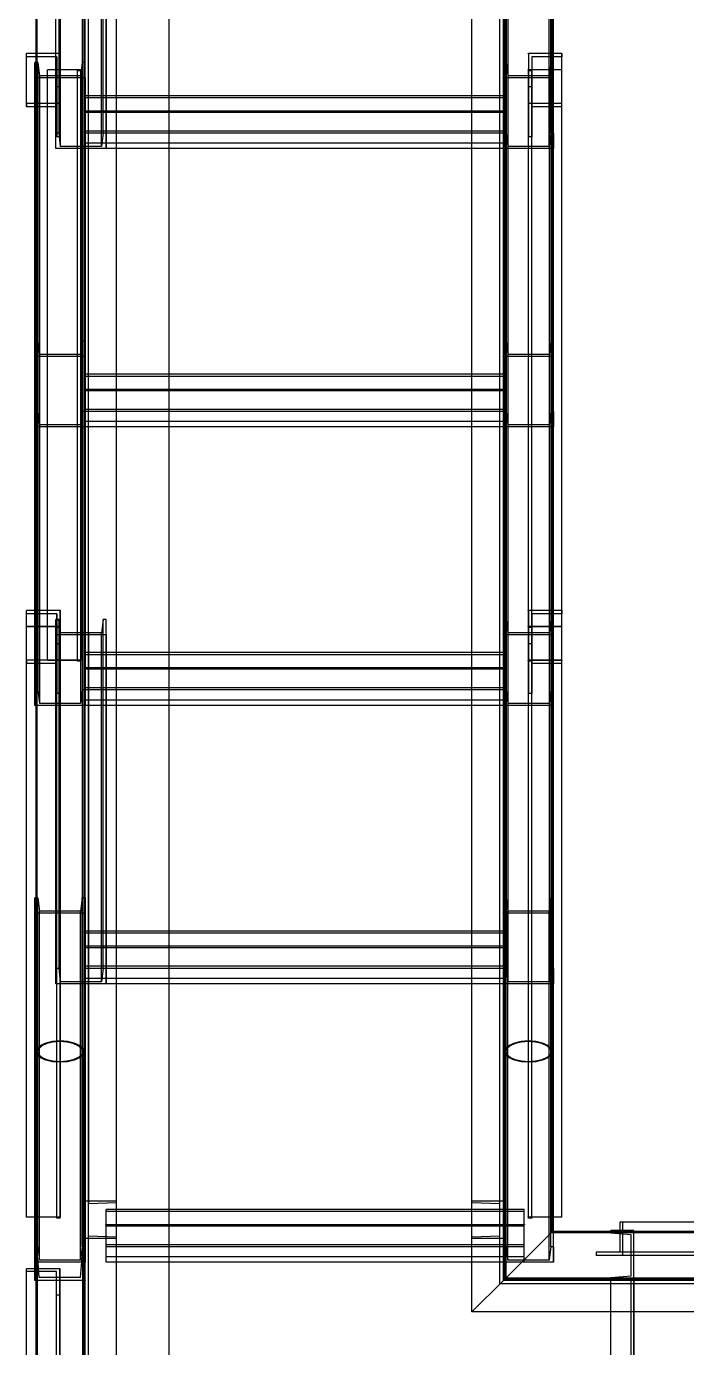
# Model space of a CAD drawing. Header units: millimetres. Extents: x 150209.93 to 150215.05, y 136675.65 to 136679.93.
# Drawn here: x 150211.2742 to 150211.3058, y 136679.5314 to 136679.5946 of the extents above; entities that cross this region are included whole.
import ezdxf

# ---------------------------------------------------------------- set-up
doc = ezdxf.new("R2010")
doc.units = ezdxf.units.MM
doc.header["$LTSCALE"] = 0.25
for name, pattern in [('XKITLINE00', [0]), ('XKITLINE02', [4, 2, -2]), ('XKITLINE03', [6, 3, -1, 1, -1])]:
    doc.linetypes.add(name, pattern=pattern)

# ---------------------------------------------------------------- blocks, each defined once
blk = doc.blocks.new('çatıı')
at = {"color": 8, "linetype": 'XKITLINE00'}
blk.add_line((11763.8, 19949.63), (11763.8, 19282.77), dxfattribs=at)
at = {"color": 7, "linetype": 'XKITLINE00'}
for p, q in [((11732.08, 19812.05), (11732.08, 19880.27)), ((11743.51, 19880.27), (11743.51, 19573.26)), ((11748.82, 19813.2), (11748.82, 19872.85)), ((11751.3, 19537.4), (11751.3, 19873.17)), ((11729.82, 19811.25), (11729.82, 19812.05)), ((11732.86, 19812.05), (11729.82, 19812.05)), ((11743.8, 19809.89), (11743.8, 19813.2)), ((11732.58, 19811.25), (11729.82, 19811.25)), ((11729.82, 19799.32), (11729.82, 19811.25)), ((11732.08, 19809.89), (11731.82, 19809.89)), ((11731.82, 19806.23), (11731.82, 19809.89)), ((11732.08, 19678.8), (11732.08, 19810.99)), ((11742.82, 19808.17), (11742.73, 19808.17)), ((11742.82, 19807.94), (11742.82, 19808.17)), ((11743.82, 19809.89), (11743.51, 19809.89)), ((11743.82, 19806.23), (11743.82, 19809.89)), ((11732.08, 19806.23), (11731.82, 19806.23)), ((11731.82, 19743.27), (11731.82, 19806.23)), ((11743.82, 19806.23), (11743.51, 19806.23)), ((11743.82, 19746.57), (11743.82, 19806.23)), ((11763.8, 19801.95), (11751.3, 19801.95)), ((11731.82, 19799.32), (11729.82, 19799.32)), ((11763.8, 19798.28), (11751.3, 19798.28)), ((11763.8, 19789.33), (11751.3, 19789.33)), ((11743.8, 19743.27), (11743.8, 19746.57)), ((11732.08, 19743.27), (11731.82, 19743.27)), ((11731.82, 19739.6), (11731.82, 19743.27)), ((11743.82, 19743.27), (11743.51, 19743.27)), ((11743.82, 19743.27), (11743.82, 19739.6)), ((11732.08, 19739.6), (11731.82, 19739.6)), ((11731.82, 19678.8), (11731.82, 19739.6)), ((11743.82, 19739.6), (11743.51, 19739.6)), ((11743.82, 19679.95), (11743.82, 19739.6)), ((11763.8, 19735.32), (11751.3, 19735.32)), ((11763.8, 19731.66), (11751.3, 19731.66)), ((11763.8, 19722.71), (11751.3, 19722.71)), ((11729.82, 19674.92), (11729.82, 19678.8)), ((11732.86, 19678.8), (11729.82, 19678.8)), ((11743.8, 19673.45), (11743.8, 19679.95)), ((11732.58, 19678), (11729.82, 19678)), ((11732.08, 19674.92), (11732.08, 19677.74)), ((11748.14, 19676.64), (11747.75, 19673.45)), ((11748.82, 19676.64), (11748.14, 19676.64)), ((11748.82, 19672.98), (11748.82, 19676.64)), ((11732.86, 19674.92), (11729.82, 19674.92)), ((11729.82, 19533.59), (11729.82, 19674.92)), ((11747.75, 19673.45), (11743.51, 19673.45)), ((11748.82, 19672.98), (11743.51, 19672.98)), ((11748.82, 19613.32), (11748.82, 19672.98)), ((11732.08, 19573.2), (11732.08, 19671.14)), ((11763.8, 19668.7), (11751.3, 19668.7)), ((11763.8, 19665.03), (11751.3, 19665.03)), ((11763.8, 19656.08), (11751.3, 19656.08)), ((11743.8, 19610.02), (11743.8, 19613.32)), ((11732.08, 19610.02), (11731.82, 19610.02)), ((11731.82, 19610.02), (11731.82, 19606.35)), ((11743.82, 19610.02), (11743.51, 19610.02)), ((11743.82, 19610.02), (11743.82, 19606.35)), ((11732.08, 19606.35), (11731.82, 19606.35)), ((11731.82, 19523.95), (11731.82, 19606.35)), ((11743.82, 19606.35), (11743.51, 19606.35)), ((11743.82, 19546.7), (11743.82, 19606.35)), ((11763.8, 19602.07), (11751.3, 19602.07)), ((11763.8, 19598.41), (11751.3, 19598.41)), ((11763.8, 19589.46), (11751.3, 19589.46)), ((11733.17, 19574.71), (11732.36, 19573.99)), ((11733.19, 19574.71), (11732.38, 19573.99)), ((11734.44, 19575.27), (11733.17, 19574.71)), ((11734.46, 19575.27), (11733.19, 19574.71)), ((11736.03, 19575.64), (11734.44, 19575.27)), ((11736.05, 19575.64), (11734.46, 19575.27)), ((11737.8, 19575.76), (11736.03, 19575.64)), ((11737.8, 19575.76), (11736.05, 19575.64)), ((11737.81, 19575.76), (11737.8, 19575.76)), ((11737.82, 19575.76), (11737.81, 19575.76)), ((11739.56, 19575.64), (11737.82, 19575.76)), ((11739.58, 19575.64), (11737.82, 19575.76)), ((11741.18, 19575.27), (11739.58, 19575.64)), ((11742.44, 19574.71), (11741.18, 19575.27)), ((11743.25, 19573.99), (11742.44, 19574.71)), ((11845.19, 19574.71), (11845.19, 19574.71)), ((11732.36, 19573.99), (11732.08, 19573.2)), ((11732.09, 19573.17), (11732.08, 19573.2)), ((11732.38, 19573.99), (11732.1, 19573.2)), ((11732.1, 19441.47), (11732.1, 19573.2)), ((11743.25, 19573.99), (11743.53, 19573.2)), ((11743.53, 19573.2), (11743.53, 19418.17)), ((11743.8, 19537.4), (11743.8, 19546.7)), ((11751.3, 19537.4), (11743.8, 19537.4)), ((11751.3, 19537.4), (11743.8, 19537.4)), ((11743.8, 19523.95), (11743.8, 19537.4)), ((11751.3, 19425.95), (11751.3, 19537.4)), ((11731.82, 19533.62), (11729.82, 19533.62)), ((11731.82, 19533.59), (11729.82, 19533.59)), ((11763.8, 19535.45), (11751.3, 19535.45)), ((11763.8, 19531.78), (11751.3, 19531.78)), ((11732.1, 19523.95), (11731.8, 19523.95)), ((11731.8, 19518.45), (11731.8, 19523.95)), ((11743.8, 19523.95), (11743.53, 19523.95)), ((11743.8, 19518.45), (11743.8, 19523.95)), ((11729.8, 19438.66), (11729.8, 19521.2)), ((11731.8, 19521.2), (11729.8, 19521.2)), ((11763.8, 19522.83), (11751.3, 19522.83)), ((11732.1, 19518.45), (11731.8, 19518.45)), ((11743.8, 19518.45), (11743.53, 19518.45)), ((11743.8, 19443.95), (11743.8, 19518.45))]:
    blk.add_line(p, q, dxfattribs=at)
at = {"color": 116, "linetype": 'XKITLINE02', "true_color": 0x136734}
for p, q in [((11732.38, 19573.2), (11732.38, 19880.27)), ((11743.21, 19573.2), (11743.21, 19880.27)), ((11844.1, 19880.27), (11844.1, 19573.2)), ((11844.4, 19880.27), (11844.4, 19573.2)), ((11855.23, 19573.2), (11855.23, 19880.27)), ((11855.53, 19573.2), (11855.53, 19880.27)), ((11736.82, 19789.33), (11736.82, 19876.52)), ((11737.5, 19876.52), (11737.5, 19793)), ((11748.14, 19793), (11748.14, 19876.52)), ((11843.8, 19789.33), (11843.8, 19876.52)), ((11844.48, 19876.52), (11844.48, 19793)), ((11855.12, 19793), (11855.12, 19876.52)), ((11855.8, 19789.33), (11855.8, 19876.52)), ((11737.88, 19873.32), (11737.88, 19789.8)), ((11743.8, 19806.23), (11743.8, 19873.17)), ((11744.65, 19529.07), (11744.65, 19872.56)), ((11747.75, 19789.8), (11747.75, 19873.32)), ((11836.3, 19528.45), (11836.3, 19873.17)), ((11842.95, 19529.07), (11842.95, 19872.56)), ((11843.8, 19528.45), (11843.8, 19873.17)), ((11844.86, 19873.32), (11844.86, 19789.8)), ((11854.73, 19789.8), (11854.73, 19873.32)), ((11732.08, 19810.99), (11732.08, 19812.05)), ((11737.82, 19812.05), (11732.86, 19812.05)), ((11737.82, 19812.05), (11737.82, 19800.11)), ((11737.82, 19804.08), (11737.82, 19812.05)), ((11748.82, 19789.33), (11748.82, 19813.2)), ((11849.8, 19812.05), (11849.8, 19804.08)), ((11857.8, 19812.05), (11849.8, 19812.05)), ((11849.8, 19812.05), (11849.8, 19800.11)), ((11857.8, 19812.05), (11857.8, 19811.25)), ((11857.8, 19799.32), (11857.8, 19812.05)), ((11732.5, 19809.89), (11732.08, 19809.89)), ((11732.5, 19809.89), (11732.88, 19806.69)), ((11732.5, 19809.89), (11732.5, 19726.37)), ((11737.02, 19811.25), (11732.58, 19811.25)), ((11734.82, 19808.17), (11734.82, 19808.15)), ((11742.73, 19808.17), (11734.82, 19808.17)), ((11734.82, 19666.84), (11734.82, 19808.17)), ((11742.02, 19808.15), (11734.82, 19808.15)), ((11737.02, 19811.25), (11737.02, 19799.32)), ((11737.02, 19804.08), (11737.02, 19811.25)), ((11742.02, 19808.15), (11742.02, 19807.95)), ((11742.02, 19666.64), (11742.02, 19808.15)), ((11743.14, 19809.89), (11742.75, 19806.69)), ((11743.23, 19809.89), (11743.14, 19809.89)), ((11743.14, 19809.89), (11743.14, 19726.37)), ((11743.51, 19809.89), (11743.23, 19809.89)), ((11743.8, 19528.45), (11743.8, 19809.89)), ((11843.8, 19722.71), (11843.8, 19809.89)), ((11844.48, 19809.89), (11843.8, 19809.89)), ((11844.48, 19809.89), (11844.48, 19726.37)), ((11844.48, 19809.89), (11844.86, 19806.69)), ((11849.8, 19666.64), (11849.8, 19808.17)), ((11857.8, 19808.17), (11849.8, 19808.17)), ((11850.6, 19811.25), (11850.6, 19804.08)), ((11857.8, 19811.25), (11850.6, 19811.25)), ((11850.6, 19811.25), (11850.6, 19799.32)), ((11850.6, 19666.64), (11850.6, 19808.15)), ((11857.8, 19808.15), (11850.6, 19808.15)), ((11855.12, 19809.89), (11854.73, 19806.69)), ((11855.12, 19809.89), (11855.12, 19726.37)), ((11855.8, 19809.89), (11855.12, 19809.89)), ((11855.8, 19722.71), (11855.8, 19809.89)), ((11857.8, 19666.84), (11857.8, 19808.17)), ((11743.51, 19806.23), (11732.08, 19806.23)), ((11742.75, 19806.69), (11732.88, 19806.69)), ((11732.88, 19806.69), (11732.88, 19723.17)), ((11742.82, 19807.95), (11742.02, 19807.95)), ((11742.75, 19806.69), (11742.75, 19723.17)), ((11742.82, 19666.64), (11742.82, 19807.94)), ((11855.8, 19806.23), (11843.8, 19806.23)), ((11844.86, 19806.69), (11844.86, 19723.17)), ((11854.73, 19806.69), (11844.86, 19806.69)), ((11850.6, 19807.95), (11849.8, 19807.95)), ((11854.73, 19806.69), (11854.73, 19723.17)), ((11737.02, 19804.08), (11737.02, 19792.14)), ((11737.82, 19804.08), (11737.02, 19804.08)), ((11737.82, 19804.08), (11737.82, 19792.14)), ((11743.82, 19789.33), (11743.82, 19801.95)), ((11751.3, 19801.95), (11743.82, 19801.95)), ((11843.8, 19801.95), (11763.8, 19801.95)), ((11843.8, 19789.33), (11843.8, 19801.95)), ((11850.6, 19804.08), (11849.8, 19804.08)), ((11849.8, 19804.08), (11849.8, 19792.14)), ((11850.6, 19804.08), (11850.6, 19792.14)), ((11729.82, 19800.11), (11729.82, 19799.32)), ((11737.82, 19800.11), (11729.82, 19800.11)), ((11737.02, 19799.32), (11731.82, 19799.32)), ((11737.02, 19799.32), (11737.02, 19792.14)), ((11737.82, 19800.11), (11737.82, 19792.14)), ((11843.8, 19801.44), (11743.82, 19801.44)), ((11849.8, 19800.11), (11849.8, 19792.14)), ((11857.8, 19800.11), (11849.8, 19800.11)), ((11850.6, 19799.32), (11850.6, 19792.14)), ((11857.8, 19799.32), (11850.6, 19799.32)), ((11751.3, 19798.28), (11743.82, 19798.28)), ((11843.8, 19797.95), (11743.82, 19797.95)), ((11843.8, 19798.28), (11763.8, 19798.28)), ((11737.5, 19793), (11736.82, 19793)), ((11737.5, 19793), (11737.88, 19789.8)), ((11843.8, 19793.5), (11743.82, 19793.5)), ((11843.8, 19793), (11743.82, 19793)), ((11748.14, 19793), (11747.75, 19789.8)), ((11748.82, 19793), (11748.14, 19793)), ((11843.8, 19793), (11843.8, 19789.33)), ((11844.48, 19793), (11843.8, 19793)), ((11844.48, 19793), (11844.86, 19789.8)), ((11855.12, 19793), (11854.73, 19789.8)), ((11855.8, 19793), (11855.12, 19793)), ((11855.8, 19793), (11855.8, 19789.33)), ((11748.82, 19789.33), (11736.82, 19789.33)), ((11737.82, 19792.14), (11737.02, 19792.14)), ((11747.75, 19789.8), (11737.88, 19789.8)), ((11843.8, 19790.59), (11743.82, 19790.59)), ((11751.3, 19789.33), (11743.82, 19789.33)), ((11843.8, 19789.33), (11763.8, 19789.33)), ((11855.8, 19789.33), (11843.8, 19789.33)), ((11854.73, 19789.8), (11844.86, 19789.8)), ((11850.6, 19792.14), (11849.8, 19792.14)), ((11743.82, 19722.71), (11743.82, 19746.57)), ((11731.82, 19722.71), (11731.82, 19743.27)), ((11732.5, 19743.27), (11732.08, 19743.27)), ((11732.5, 19743.27), (11732.88, 19740.07)), ((11732.5, 19743.27), (11732.5, 19659.75)), ((11743.14, 19743.27), (11742.75, 19740.07)), ((11743.23, 19743.27), (11743.14, 19743.27)), ((11743.14, 19743.27), (11743.14, 19659.75)), ((11743.51, 19743.27), (11743.23, 19743.27)), ((11743.8, 19679.95), (11743.8, 19743.27)), ((11743.82, 19739.6), (11743.82, 19743.27)), ((11843.8, 19656.08), (11843.8, 19743.27)), ((11844.48, 19743.27), (11843.8, 19743.27)), ((11844.48, 19743.27), (11844.48, 19659.75)), ((11844.48, 19743.27), (11844.86, 19740.07)), ((11855.12, 19743.27), (11854.73, 19740.07)), ((11855.12, 19743.27), (11855.12, 19659.75)), ((11855.8, 19743.27), (11855.12, 19743.27)), ((11855.8, 19656.08), (11855.8, 19743.27)), ((11743.51, 19739.6), (11732.08, 19739.6)), ((11742.75, 19740.07), (11732.88, 19740.07)), ((11732.88, 19740.07), (11732.88, 19656.55)), ((11742.75, 19740.07), (11742.75, 19656.55)), ((11855.8, 19739.6), (11843.8, 19739.6)), ((11844.86, 19740.07), (11844.86, 19656.55)), ((11854.73, 19740.07), (11844.86, 19740.07)), ((11854.73, 19740.07), (11854.73, 19656.55)), ((11743.82, 19722.71), (11743.82, 19735.32)), ((11751.3, 19735.32), (11743.82, 19735.32)), ((11843.8, 19734.81), (11743.82, 19734.81)), ((11843.8, 19735.32), (11763.8, 19735.32)), ((11843.8, 19722.71), (11843.8, 19735.32)), ((11751.3, 19731.66), (11743.82, 19731.66)), ((11843.8, 19731.33), (11743.82, 19731.33)), ((11843.8, 19731.66), (11763.8, 19731.66)), ((11732.5, 19726.37), (11731.82, 19726.37)), ((11732.5, 19726.37), (11732.88, 19723.17)), ((11743.14, 19726.37), (11742.75, 19723.17)), ((11743.82, 19726.37), (11743.14, 19726.37)), ((11843.8, 19726.88), (11743.82, 19726.88)), ((11843.8, 19726.37), (11743.82, 19726.37)), ((11843.8, 19726.37), (11843.8, 19722.71)), ((11844.48, 19726.37), (11843.8, 19726.37)), ((11844.48, 19726.37), (11844.86, 19723.17)), ((11855.12, 19726.37), (11854.73, 19723.17)), ((11855.8, 19726.37), (11855.12, 19726.37)), ((11855.8, 19726.37), (11855.8, 19722.71)), ((11742.75, 19723.17), (11732.88, 19723.17)), ((11843.8, 19723.97), (11743.82, 19723.97)), ((11854.73, 19723.17), (11844.86, 19723.17)), ((11743.82, 19722.71), (11731.82, 19722.71)), ((11751.3, 19722.71), (11743.82, 19722.71)), ((11843.8, 19722.71), (11763.8, 19722.71)), ((11855.8, 19722.71), (11843.8, 19722.71)), ((11731.82, 19656.08), (11731.82, 19678.8)), ((11732.08, 19677.74), (11732.08, 19678.8)), ((11737.82, 19678.8), (11732.86, 19678.8)), ((11737.82, 19678.8), (11737.82, 19666.86)), ((11737.82, 19670.83), (11737.82, 19678.8)), ((11743.82, 19656.08), (11743.82, 19679.95)), ((11849.8, 19678.8), (11849.8, 19670.83)), ((11857.8, 19678.8), (11849.8, 19678.8)), ((11849.8, 19678.8), (11849.8, 19666.86)), ((11857.8, 19678.8), (11857.8, 19678)), ((11857.8, 19666.07), (11857.8, 19678.8)), ((11737.02, 19678), (11732.58, 19678)), ((11737.5, 19676.64), (11736.82, 19676.64)), ((11736.82, 19676.64), (11736.82, 19672.98)), ((11736.82, 19589.46), (11736.82, 19676.64)), ((11737.02, 19678), (11737.02, 19666.07)), ((11737.02, 19670.83), (11737.02, 19678)), ((11737.88, 19673.45), (11737.5, 19676.64)), ((11737.5, 19676.64), (11737.5, 19593.12)), ((11748.14, 19593.12), (11748.14, 19676.64)), ((11843.8, 19589.46), (11843.8, 19676.64)), ((11844.48, 19676.64), (11843.8, 19676.64)), ((11844.48, 19676.64), (11844.48, 19593.12)), ((11844.48, 19676.64), (11844.86, 19673.44)), ((11850.6, 19678), (11850.6, 19670.83)), ((11857.8, 19678), (11850.6, 19678)), ((11850.6, 19678), (11850.6, 19666.07)), ((11855.12, 19676.64), (11854.73, 19673.44)), ((11855.12, 19676.64), (11855.12, 19593.12)), ((11855.8, 19676.64), (11855.12, 19676.64)), ((11855.8, 19589.46), (11855.8, 19676.64)), ((11729.82, 19666.07), (11729.82, 19674.92)), ((11729.82, 19674.92), (11729.82, 19674.9)), ((11737.02, 19674.9), (11729.82, 19674.9)), ((11732.08, 19671.14), (11732.08, 19674.92)), ((11737.82, 19674.92), (11732.86, 19674.92)), ((11743.51, 19672.98), (11736.82, 19672.98)), ((11737.02, 19674.9), (11737.02, 19674.7)), ((11737.02, 19533.39), (11737.02, 19674.9)), ((11737.82, 19674.7), (11737.02, 19674.7)), ((11737.82, 19575.76), (11737.82, 19674.92)), ((11743.51, 19673.45), (11737.88, 19673.45)), ((11737.88, 19673.45), (11737.88, 19589.92)), ((11743.8, 19613.32), (11743.8, 19673.45)), ((11744.65, 19673.45), (11744.65, 19536.78)), ((11747.75, 19589.92), (11747.75, 19673.45)), ((11855.8, 19672.98), (11843.8, 19672.98)), ((11844.86, 19673.44), (11844.86, 19589.92)), ((11854.73, 19673.44), (11844.86, 19673.44)), ((11849.8, 19533.39), (11849.8, 19674.92)), ((11857.8, 19674.92), (11849.8, 19674.92)), ((11850.6, 19674.7), (11849.8, 19674.7)), ((11850.6, 19533.39), (11850.6, 19674.9)), ((11857.8, 19674.9), (11850.6, 19674.9)), ((11854.73, 19673.44), (11854.73, 19589.92)), ((11857.8, 19533.59), (11857.8, 19674.92)), ((11737.02, 19670.83), (11737.02, 19658.89)), ((11737.82, 19670.83), (11737.02, 19670.83)), ((11737.82, 19670.83), (11737.82, 19658.89)), ((11850.6, 19670.83), (11849.8, 19670.83)), ((11849.8, 19670.83), (11849.8, 19658.89)), ((11850.6, 19670.83), (11850.6, 19658.89)), ((11729.82, 19666.86), (11729.82, 19666.07)), ((11737.82, 19666.86), (11729.82, 19666.86)), ((11737.02, 19666.07), (11729.82, 19666.07)), ((11742.82, 19666.87), (11734.82, 19666.87)), ((11742.02, 19666.84), (11734.82, 19666.84)), ((11737.02, 19666.07), (11737.02, 19658.89)), ((11737.82, 19666.86), (11737.82, 19658.89)), ((11742.82, 19666.64), (11742.02, 19666.64)), ((11743.82, 19656.08), (11743.82, 19668.7)), ((11751.3, 19668.7), (11743.82, 19668.7)), ((11843.8, 19668.19), (11743.82, 19668.19)), ((11843.8, 19668.7), (11763.8, 19668.7)), ((11843.8, 19656.08), (11843.8, 19668.7)), ((11849.8, 19666.87), (11849.8, 19666.64)), ((11857.8, 19666.87), (11849.8, 19666.87)), ((11849.8, 19666.86), (11849.8, 19658.89)), ((11857.8, 19666.86), (11849.8, 19666.86)), ((11850.6, 19666.64), (11849.8, 19666.64)), ((11850.6, 19666.84), (11850.6, 19666.64)), ((11857.8, 19666.84), (11850.6, 19666.84)), ((11850.6, 19666.07), (11850.6, 19658.89)), ((11857.8, 19666.07), (11850.6, 19666.07)), ((11855.8, 19656.08), (11855.8, 19666.87)), ((11857.8, 19666.87), (11857.8, 19666.84)), ((11737.82, 19533.39), (11737.82, 19663.7)), ((11751.3, 19665.03), (11743.82, 19665.03)), ((11843.8, 19664.7), (11743.82, 19664.7)), ((11843.8, 19665.03), (11763.8, 19665.03)), ((11732.5, 19659.75), (11731.82, 19659.75)), ((11732.5, 19659.75), (11732.88, 19656.55)), ((11743.14, 19659.75), (11742.75, 19656.55)), ((11743.82, 19659.75), (11743.14, 19659.75)), ((11843.8, 19660.25), (11743.82, 19660.25)), ((11843.8, 19659.75), (11743.82, 19659.75)), ((11843.8, 19659.75), (11843.8, 19656.08)), ((11844.48, 19659.75), (11843.8, 19659.75)), ((11844.48, 19659.75), (11844.86, 19656.55)), ((11855.12, 19659.75), (11854.73, 19656.55)), ((11855.8, 19659.75), (11855.12, 19659.75)), ((11742.75, 19656.55), (11732.88, 19656.55)), ((11737.82, 19658.89), (11737.02, 19658.89)), ((11843.8, 19657.34), (11743.82, 19657.34)), ((11854.73, 19656.55), (11844.86, 19656.55)), ((11850.6, 19658.89), (11849.8, 19658.89)), ((11743.82, 19656.08), (11731.82, 19656.08)), ((11751.3, 19656.08), (11743.82, 19656.08)), ((11843.8, 19656.08), (11763.8, 19656.08)), ((11855.8, 19656.08), (11843.8, 19656.08)), ((11748.82, 19589.46), (11748.82, 19613.32)), ((11731.82, 19606.35), (11731.82, 19610.02)), ((11732.5, 19610.02), (11732.08, 19610.02)), ((11732.5, 19610.02), (11732.88, 19606.82)), ((11732.5, 19526.5), (11732.5, 19610.02)), ((11743.14, 19610.02), (11742.75, 19606.82)), ((11743.23, 19610.02), (11743.14, 19610.02)), ((11743.14, 19526.5), (11743.14, 19610.02)), ((11743.51, 19610.02), (11743.23, 19610.02)), ((11743.8, 19546.7), (11743.8, 19610.02)), ((11743.82, 19606.35), (11743.82, 19610.02)), ((11843.8, 19522.83), (11843.8, 19610.02)), ((11844.48, 19610.02), (11843.8, 19610.02)), ((11844.48, 19526.5), (11844.48, 19610.02)), ((11844.48, 19610.02), (11844.86, 19606.82)), ((11855.12, 19610.02), (11854.73, 19606.82)), ((11855.12, 19526.5), (11855.12, 19610.02)), ((11855.8, 19610.02), (11855.12, 19610.02)), ((11855.8, 19522.83), (11855.8, 19610.02)), ((11743.51, 19606.35), (11732.08, 19606.35)), ((11742.75, 19606.82), (11732.88, 19606.82)), ((11732.88, 19523.3), (11732.88, 19606.82)), ((11742.75, 19523.3), (11742.75, 19606.82)), ((11855.8, 19606.35), (11843.8, 19606.35)), ((11844.86, 19523.3), (11844.86, 19606.82)), ((11854.73, 19606.82), (11844.86, 19606.82)), ((11854.73, 19523.3), (11854.73, 19606.82)), ((11743.82, 19589.46), (11743.82, 19602.07)), ((11751.3, 19602.07), (11743.82, 19602.07)), ((11843.8, 19601.56), (11743.82, 19601.56)), ((11843.8, 19602.07), (11763.8, 19602.07)), ((11843.8, 19589.46), (11843.8, 19602.07)), ((11751.3, 19598.41), (11743.82, 19598.41)), ((11843.8, 19598.08), (11743.82, 19598.08)), ((11843.8, 19598.41), (11763.8, 19598.41)), ((11843.8, 19593.63), (11743.82, 19593.63)), ((11737.5, 19593.12), (11736.82, 19593.12)), ((11737.5, 19593.12), (11737.88, 19589.92)), ((11843.8, 19593.12), (11743.82, 19593.12)), ((11843.8, 19590.72), (11743.82, 19590.72)), ((11748.14, 19593.12), (11747.75, 19589.92)), ((11748.82, 19593.12), (11748.14, 19593.12)), ((11843.8, 19593.12), (11843.8, 19589.46)), ((11844.48, 19593.12), (11843.8, 19593.12)), ((11844.48, 19593.12), (11844.86, 19589.92)), ((11855.12, 19593.12), (11854.73, 19589.92)), ((11855.8, 19593.12), (11855.12, 19593.12)), ((11855.8, 19593.12), (11855.8, 19589.46)), ((11748.82, 19589.46), (11736.82, 19589.46)), ((11747.75, 19589.92), (11737.88, 19589.92)), ((11751.3, 19589.46), (11743.82, 19589.46)), ((11843.8, 19589.46), (11763.8, 19589.46)), ((11855.8, 19589.46), (11843.8, 19589.46)), ((11854.73, 19589.92), (11844.86, 19589.92)), ((11732.65, 19573.95), (11733.41, 19574.63)), ((11732.67, 19573.95), (11733.44, 19574.63)), ((11734.61, 19575.16), (11733.41, 19574.63)), ((11734.63, 19575.16), (11733.44, 19574.63)), ((11736.12, 19575.51), (11734.61, 19575.16)), ((11736.14, 19575.51), (11734.63, 19575.16)), ((11737.8, 19575.63), (11736.12, 19575.51)), ((11737.82, 19575.63), (11736.14, 19575.51)), ((11737.81, 19575.76), (11737.8, 19575.76)), ((11737.82, 19575.63), (11737.8, 19575.63)), ((11737.82, 19575.76), (11737.81, 19575.76)), ((11739.47, 19575.51), (11737.82, 19575.63)), ((11739.49, 19575.51), (11737.82, 19575.63)), ((11740.98, 19575.16), (11739.47, 19575.51)), ((11739.58, 19575.49), (11739.49, 19575.51)), ((11739.58, 19575.63), (11739.56, 19575.64)), ((11741.15, 19575.27), (11739.58, 19575.63)), ((11741, 19575.16), (11739.58, 19575.49)), ((11742.18, 19574.63), (11740.98, 19575.16)), ((11742.2, 19574.63), (11741, 19575.16)), ((11741.18, 19575.26), (11741.15, 19575.27)), ((11742.42, 19574.71), (11741.18, 19575.26)), ((11742.95, 19573.95), (11742.18, 19574.63)), ((11742.97, 19573.95), (11742.2, 19574.63)), ((11742.44, 19574.69), (11742.42, 19574.71)), ((11743.23, 19573.99), (11742.44, 19574.69)), ((11845.19, 19574.71), (11844.38, 19573.99)), ((11845.19, 19574.71), (11844.38, 19573.99)), ((11845.43, 19574.63), (11844.66, 19573.95)), ((11845.43, 19574.63), (11844.67, 19573.95)), ((11846.46, 19575.27), (11845.19, 19574.71)), ((11846.45, 19575.27), (11845.19, 19574.71)), ((11845.19, 19574.71), (11845.19, 19574.71)), ((11846.63, 19575.16), (11845.43, 19574.63)), ((11846.63, 19575.16), (11845.43, 19574.63)), ((11848.05, 19575.64), (11846.45, 19575.27)), ((11848.05, 19575.64), (11846.46, 19575.27)), ((11848.14, 19575.51), (11846.63, 19575.16)), ((11848.14, 19575.51), (11846.63, 19575.16)), ((11849.82, 19575.76), (11848.05, 19575.64)), ((11849.81, 19575.76), (11848.05, 19575.64)), ((11849.82, 19575.63), (11848.14, 19575.51)), ((11849.81, 19575.63), (11848.14, 19575.51)), ((11851.58, 19575.64), (11849.81, 19575.76)), ((11851.49, 19575.51), (11849.81, 19575.63)), ((11851.58, 19575.64), (11849.82, 19575.76)), ((11851.49, 19575.51), (11849.82, 19575.63)), ((11853, 19575.16), (11851.49, 19575.51)), ((11853, 19575.16), (11851.49, 19575.51)), ((11853.17, 19575.27), (11851.58, 19575.64)), ((11853.17, 19575.27), (11851.58, 19575.64)), ((11854.2, 19574.63), (11853, 19575.16)), ((11854.2, 19574.63), (11853, 19575.16)), ((11854.44, 19574.71), (11853.17, 19575.27)), ((11854.44, 19574.71), (11853.17, 19575.27)), ((11854.97, 19573.95), (11854.2, 19574.63)), ((11854.96, 19573.95), (11854.2, 19574.63)), ((11855.25, 19573.99), (11854.44, 19574.71)), ((11855.25, 19573.99), (11854.44, 19574.71)), ((11732.36, 19572.41), (11732.09, 19573.17)), ((11732.1, 19573.2), (11732.38, 19572.41)), ((11732.38, 19572.4), (11732.36, 19572.41)), ((11732.65, 19573.95), (11732.38, 19573.2)), ((11732.65, 19572.46), (11732.38, 19573.2)), ((11733.19, 19571.7), (11732.38, 19572.41)), ((11733.17, 19571.7), (11732.38, 19572.4)), ((11732.67, 19573.95), (11732.4, 19573.2)), ((11732.4, 19573.2), (11732.67, 19572.46)), ((11732.4, 19407.04), (11732.4, 19573.2)), ((11733.41, 19571.78), (11732.65, 19572.46)), ((11733.44, 19571.78), (11732.67, 19572.46)), ((11734.44, 19571.13), (11733.17, 19571.7)), ((11734.46, 19571.13), (11733.19, 19571.7)), ((11734.61, 19571.24), (11733.41, 19571.78)), ((11734.63, 19571.24), (11733.44, 19571.78)), ((11736.03, 19570.77), (11734.44, 19571.13)), ((11736.05, 19570.77), (11734.46, 19571.13)), ((11736.12, 19570.9), (11734.61, 19571.24)), ((11736.14, 19570.9), (11734.63, 19571.24)), ((11740.98, 19571.24), (11739.47, 19570.9)), ((11741.15, 19571.13), (11739.56, 19570.77)), ((11741, 19571.24), (11739.58, 19570.92)), ((11741.18, 19571.13), (11739.58, 19570.77)), ((11742.18, 19571.78), (11740.98, 19571.24)), ((11742.2, 19571.78), (11741, 19571.24)), ((11742.42, 19571.7), (11741.15, 19571.13)), ((11742.44, 19571.7), (11741.18, 19571.13)), ((11742.18, 19571.78), (11742.95, 19572.46)), ((11742.2, 19571.78), (11742.97, 19572.46)), ((11742.42, 19571.7), (11743.23, 19572.41)), ((11742.44, 19571.7), (11743.25, 19572.41)), ((11742.95, 19573.95), (11743.21, 19573.2)), ((11743.21, 19573.2), (11742.95, 19572.46)), ((11742.97, 19573.95), (11743.23, 19573.2)), ((11743.23, 19573.2), (11742.97, 19572.46)), ((11743.23, 19573.99), (11743.51, 19573.2)), ((11743.23, 19573.2), (11743.23, 19417.87)), ((11743.25, 19572.47), (11743.23, 19572.41)), ((11743.51, 19573.2), (11743.25, 19572.47)), ((11743.53, 19573.2), (11743.25, 19572.41)), ((11743.51, 19573.26), (11743.51, 19573.2)), ((11844.38, 19573.99), (11844.1, 19573.2)), ((11844.38, 19573.99), (11844.1, 19573.2)), ((11844.1, 19573.2), (11844.38, 19572.41)), ((11844.38, 19572.41), (11844.1, 19573.2)), ((11844.1, 19573.2), (11844.1, 19518.71)), ((11845.19, 19571.7), (11844.38, 19572.41)), ((11845.19, 19571.7), (11844.38, 19572.41)), ((11844.67, 19573.95), (11844.4, 19573.2)), ((11844.66, 19573.95), (11844.4, 19573.2)), ((11844.4, 19573.2), (11844.67, 19572.46)), ((11844.4, 19573.2), (11844.66, 19572.46)), ((11844.4, 19573.2), (11844.4, 19519.01)), ((11845.43, 19571.78), (11844.66, 19572.46)), ((11845.43, 19571.78), (11844.67, 19572.46)), ((11846.46, 19571.13), (11845.19, 19571.7)), ((11846.45, 19571.13), (11845.19, 19571.7)), ((11846.63, 19571.24), (11845.43, 19571.78)), ((11846.63, 19571.24), (11845.43, 19571.78)), ((11848.05, 19570.77), (11846.46, 19571.13)), ((11848.05, 19570.77), (11846.45, 19571.13)), ((11848.14, 19570.9), (11846.63, 19571.24)), ((11848.14, 19570.9), (11846.63, 19571.24)), ((11853, 19571.24), (11851.49, 19570.9)), ((11853, 19571.24), (11851.49, 19570.9)), ((11853.17, 19571.13), (11851.58, 19570.77)), ((11853.17, 19571.13), (11851.58, 19570.77)), ((11854.2, 19571.78), (11853, 19571.24)), ((11854.2, 19571.78), (11853, 19571.24)), ((11854.44, 19571.7), (11853.17, 19571.13)), ((11854.44, 19571.7), (11853.17, 19571.13)), ((11854.2, 19571.78), (11854.97, 19572.46)), ((11854.2, 19571.78), (11854.96, 19572.46)), ((11855.25, 19572.41), (11854.44, 19571.7)), ((11855.25, 19572.41), (11854.44, 19571.7)), ((11854.96, 19573.95), (11855.23, 19573.2)), ((11855.23, 19573.2), (11854.96, 19572.46)), ((11854.97, 19573.95), (11855.23, 19573.2)), ((11855.23, 19573.2), (11854.97, 19572.46)), ((11855.23, 19573.2), (11855.23, 19529.85)), ((11855.25, 19573.99), (11855.53, 19573.2)), ((11855.25, 19573.99), (11855.53, 19573.2)), ((11855.53, 19573.2), (11855.25, 19572.41)), ((11855.53, 19573.2), (11855.25, 19572.41)), ((11855.53, 19573.2), (11855.53, 19530.15)), ((11737.8, 19570.65), (11736.03, 19570.77)), ((11737.82, 19570.65), (11736.05, 19570.77)), ((11737.8, 19570.78), (11736.12, 19570.9)), ((11737.82, 19570.78), (11736.14, 19570.9)), ((11737.82, 19570.78), (11737.8, 19570.78)), ((11739.56, 19570.77), (11737.8, 19570.65)), ((11739.47, 19570.9), (11737.82, 19570.78)), ((11739.49, 19570.9), (11737.82, 19570.78)), ((11739.58, 19570.77), (11737.82, 19570.65)), ((11739.58, 19570.92), (11739.49, 19570.9)), ((11849.82, 19570.65), (11848.05, 19570.77)), ((11849.81, 19570.65), (11848.05, 19570.77)), ((11849.82, 19570.78), (11848.14, 19570.9)), ((11849.81, 19570.78), (11848.14, 19570.9)), ((11851.49, 19570.9), (11849.81, 19570.78)), ((11851.58, 19570.77), (11849.81, 19570.65)), ((11851.49, 19570.9), (11849.82, 19570.78)), ((11851.58, 19570.77), (11849.82, 19570.65)), ((11743.82, 19522.83), (11743.82, 19546.7)), ((11751.3, 19537.02), (11744.65, 19536.78)), ((11751.3, 19537.02), (11744.65, 19536.78)), ((11744.65, 19419.3), (11744.65, 19536.78)), ((11751.3, 19528.45), (11751.3, 19537.4)), ((11843.8, 19537.4), (11836.3, 19537.4)), ((11836.3, 19510.95), (11836.3, 19537.4)), ((11843.8, 19537.4), (11836.3, 19537.4)), ((11842.95, 19536.78), (11836.3, 19537.02)), ((11842.95, 19536.78), (11836.3, 19537.02)), ((11842.95, 19517.6), (11842.95, 19536.78)), ((11843.8, 19518.45), (11843.8, 19537.4)), ((11729.82, 19533.62), (11729.82, 19533.59)), ((11737.82, 19533.62), (11731.82, 19533.62)), ((11737.02, 19533.59), (11731.82, 19533.59)), ((11737.82, 19533.39), (11737.02, 19533.39)), ((11748.82, 19522.83), (11748.82, 19535.45)), ((11751.3, 19535.45), (11748.82, 19535.45)), ((11848.8, 19534.94), (11748.82, 19534.94)), ((11848.8, 19535.45), (11763.8, 19535.45)), ((11848.8, 19522.83), (11848.8, 19535.45)), ((11849.8, 19533.62), (11849.8, 19533.39)), ((11857.8, 19533.62), (11849.8, 19533.62)), ((11850.6, 19533.39), (11849.8, 19533.39)), ((11850.6, 19533.59), (11850.6, 19533.39)), ((11857.8, 19533.59), (11850.6, 19533.59)), ((11857.8, 19533.62), (11857.8, 19533.59)), ((11751.3, 19531.78), (11748.82, 19531.78)), ((11848.8, 19531.45), (11748.82, 19531.45)), ((11848.8, 19531.78), (11763.8, 19531.78)), ((11844.1, 19518.71), (11855.53, 19530.15)), ((11844.1, 19518.71), (11855.53, 19530.15)), ((11916.2, 19530.15), (11855.53, 19530.15)), ((11869.52, 19529.75), (11869.52, 19530.43)), ((11875.02, 19530.43), (11869.52, 19530.43)), ((11875.02, 19530.43), (11869.52, 19530.43)), ((11926.69, 19532.43), (11871.64, 19532.43)), ((11871.64, 19532.43), (11871.64, 19525.23)), ((11872.27, 19532.43), (11872.27, 19524.43)), ((11875.02, 19518.43), (11875.02, 19530.43)), ((11751.3, 19528.45), (11743.8, 19528.45)), ((11751.3, 19528.45), (11743.8, 19528.45)), ((11751.3, 19528.83), (11744.65, 19529.07)), ((11751.3, 19528.83), (11744.65, 19529.07)), ((11848.8, 19527), (11748.82, 19527)), ((11842.95, 19529.07), (11836.3, 19528.83)), ((11842.95, 19529.07), (11836.3, 19528.83)), ((11836.3, 19528.83), (11836.3, 19528.45)), ((11843.8, 19528.45), (11836.3, 19528.45)), ((11843.8, 19528.45), (11836.3, 19528.45)), ((12173.16, 19529.87), (11855.23, 19529.85)), ((11874.32, 19529.37), (11869.52, 19529.75)), ((11874.32, 19529.37), (11869.52, 19529.75)), ((11874.32, 19519.49), (11874.32, 19529.37)), ((11732.48, 19523.95), (11731.8, 19523.95)), ((11732.5, 19526.5), (11731.82, 19526.5)), ((11731.82, 19522.83), (11731.82, 19523.95)), ((11732.48, 19523.95), (11732.1, 19523.95)), ((11732.86, 19519.15), (11732.48, 19523.95)), ((11732.5, 19526.5), (11732.88, 19523.3)), ((11742.73, 19519.15), (11743.12, 19523.95)), ((11743.14, 19526.5), (11742.75, 19523.3)), ((11743.53, 19523.95), (11743.12, 19523.95)), ((11743.8, 19523.95), (11743.12, 19523.95)), ((11743.82, 19526.5), (11743.14, 19526.5)), ((11743.8, 19518.45), (11743.8, 19523.95)), ((11848.8, 19526.5), (11748.82, 19526.5)), ((11848.8, 19524.09), (11748.82, 19524.09)), ((11843.8, 19526.5), (11843.8, 19522.83)), ((11844.48, 19526.5), (11843.8, 19526.5)), ((11844.48, 19526.5), (11844.86, 19523.3)), ((11855.12, 19526.5), (11854.73, 19523.3)), ((11855.8, 19526.5), (11855.12, 19526.5)), ((11855.8, 19526.5), (11855.8, 19522.83)), ((11927.38, 19525.23), (11865.96, 19525.23)), ((11865.96, 19525.23), (11865.96, 19524.43)), ((11926.73, 19524.43), (11865.96, 19524.43)), ((11737, 19520.57), (11729.8, 19520.57)), ((11737.8, 19521.2), (11731.8, 19521.2)), ((11743.82, 19522.83), (11731.82, 19522.83)), ((11742.75, 19523.3), (11732.88, 19523.3)), ((11737, 19433.03), (11737, 19520.57)), ((11737.8, 19433.03), (11737.8, 19521.2)), ((11751.3, 19522.83), (11748.82, 19522.83)), ((11848.8, 19522.83), (11763.8, 19522.83)), ((11855.8, 19522.83), (11843.8, 19522.83)), ((11854.73, 19523.3), (11844.86, 19523.3)), ((11743.8, 19518.45), (11731.8, 19518.45)), ((11743.53, 19518.45), (11732.1, 19518.45)), ((11742.73, 19519.15), (11732.86, 19519.15)), ((11742.73, 19519.15), (11732.86, 19519.15)), ((11836.3, 19510.95), (11843.8, 19518.45)), ((11836.3, 19510.95), (11843.8, 19518.45)), ((11836.3, 19510.95), (11843.8, 19518.45)), ((11836.3, 19510.95), (11843.8, 19518.45)), ((11842.95, 19517.6), (11842.95, 19517.6)), ((12154.12, 19517.6), (11842.95, 19517.6)), ((11842.95, 19517.6), (11842.95, 19517.6)), ((11843.8, 19518.45), (11843.8, 19518.45)), ((11916.2, 19518.45), (11843.8, 19518.45)), ((11843.8, 19518.45), (11843.8, 19518.45)), ((11916.2, 19518.72), (11844.1, 19518.71)), ((12154.21, 19519.04), (11844.4, 19519.01)), ((11874.32, 19519.49), (11869.52, 19519.11)), ((11874.32, 19519.49), (11869.52, 19519.11)), ((11869.52, 19518.43), (11869.52, 19519.11)), ((11875.02, 19518.43), (11869.52, 19518.43)), ((11869.52, 19418.45), (11869.52, 19518.43)), ((11875.02, 19518.43), (11869.52, 19518.43)), ((11875.02, 19518.43), (11869.52, 19518.43)), ((11874.32, 19418.45), (11874.32, 19518.43)), ((11875.02, 19418.45), (11875.02, 19518.43)), ((11737.8, 19514.95), (11737, 19514.95)), ((11916.2, 19510.95), (11836.3, 19510.95))]:
    blk.add_line(p, q, dxfattribs=at)
at = {"color": 1, "linetype": 'XKITLINE03'}
for p, q in [((11748.82, 19872.85), (11748.82, 19789.33)), ((11843.8, 19789.33), (11843.8, 19872.85)), ((11737.82, 19800.11), (11737.82, 19812.05)), ((11849.8, 19812.05), (11849.8, 19800.11)), ((11742.82, 19808.17), (11742.82, 19666.87)), ((11849.8, 19666.87), (11849.8, 19808.17)), ((11743.82, 19806.23), (11743.82, 19722.71)), ((11843.8, 19722.71), (11843.8, 19806.23)), ((11843.8, 19798.28), (11743.82, 19798.28)), ((11743.82, 19739.6), (11743.82, 19656.08)), ((11843.8, 19656.08), (11843.8, 19739.6)), ((11843.8, 19731.66), (11743.82, 19731.66)), ((11737.82, 19666.86), (11737.82, 19678.8)), ((11849.8, 19678.8), (11849.8, 19666.86)), ((11737.82, 19674.92), (11737.82, 19533.62)), ((11748.82, 19672.98), (11748.82, 19589.46)), ((11843.8, 19589.46), (11843.8, 19672.98)), ((11849.8, 19533.62), (11849.8, 19674.92)), ((11843.8, 19665.03), (11743.82, 19665.03)), ((11743.82, 19606.35), (11743.82, 19522.83)), ((11843.8, 19522.83), (11843.8, 19606.35)), ((11843.8, 19598.41), (11743.82, 19598.41)), ((11848.8, 19531.78), (11748.82, 19531.78)), ((11952.27, 19524.43), (11872.27, 19524.43)), ((11737.8, 19521.2), (11737.8, 19439.28)), ((11743.8, 19518.45), (11743.8, 19518.45)), ((11875.02, 19518.43), (11875.02, 19418.45)), ((11875.02, 19518.43), (11875.02, 19518.43))]:
    blk.add_line(p, q, dxfattribs=at)
at = {"color": 1, "linetype": 'XKITLINE00'}
for centre in [(11737.82, 19812.05), (11849.8, 19812.05), (11742.82, 19808.17), (11849.8, 19808.17), (11743.82, 19806.23), (11843.8, 19806.23), (11737.82, 19800.11), (11849.8, 19800.11), (11743.82, 19798.28), (11843.8, 19798.28), (11748.82, 19789.33), (11843.8, 19789.33), (11743.82, 19739.6), (11843.8, 19739.6), (11743.82, 19731.66), (11843.8, 19731.66), (11743.82, 19722.71), (11843.8, 19722.71), (11737.82, 19678.8), (11849.8, 19678.8), (11737.82, 19674.92), (11748.82, 19672.98), (11843.8, 19672.98), (11849.8, 19674.92), (11737.82, 19666.86), (11742.82, 19666.87), (11849.8, 19666.87), (11849.8, 19666.86), (11743.82, 19665.03), (11843.8, 19665.03), (11743.82, 19656.08), (11843.8, 19656.08), (11743.82, 19606.35), (11843.8, 19606.35), (11743.82, 19598.41), (11843.8, 19598.41), (11748.82, 19589.46), (11843.8, 19589.46), (11737.82, 19533.62), (11849.8, 19533.62), (11748.82, 19531.78), (11848.8, 19531.78), (11872.27, 19524.43), (11737.8, 19521.2), (11743.82, 19522.83), (11843.8, 19522.83), (11743.8, 19518.45), (11875.02, 19518.43), (11875.02, 19518.43)]:
    blk.add_circle(centre, 0.05, dxfattribs=at)

msp = doc.modelspace()

# ---------------------------------------------------------------- block references
at = {"xscale": 0.0002000170049888334, "yscale": 0.0002000170049888334, "zscale": 0.0002000170049888334}
msp.add_blockref('çatıı', (150208.928067, 136675.630592), dxfattribs=at)

doc.saveas('drawing.dxf')
